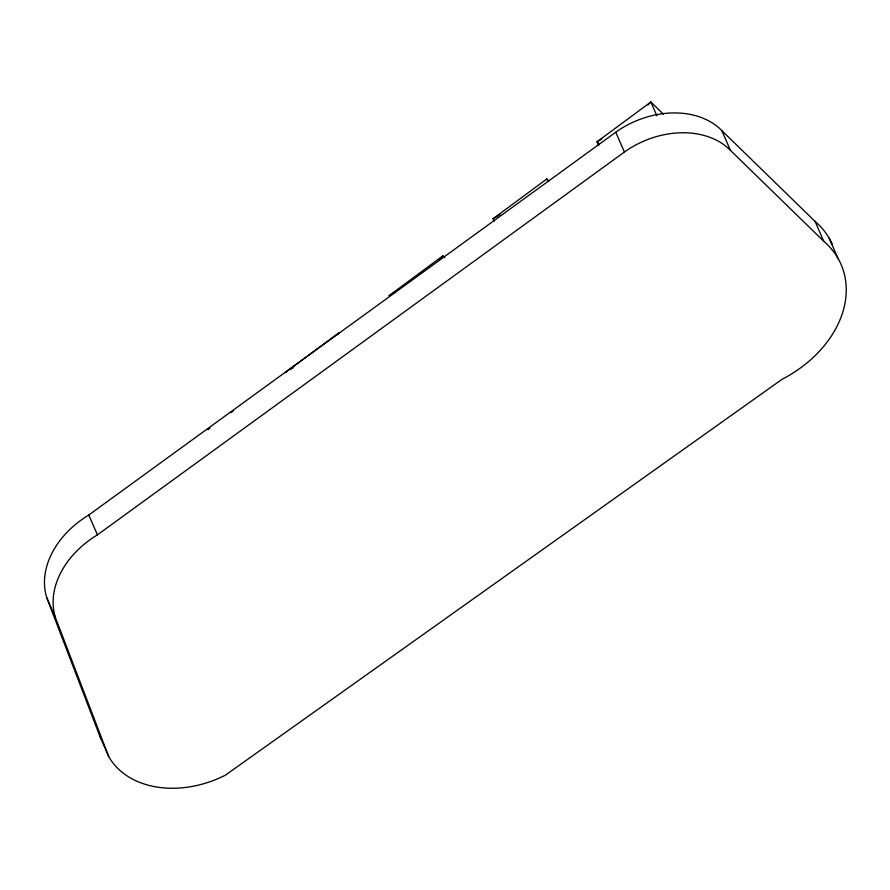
<?xml version="1.0" encoding="UTF-8"?>
<svg xmlns="http://www.w3.org/2000/svg" width="890" height="890" viewBox="0 0 890 890"><rect width="100%" height="100%" fill="white"/><g stroke="black" fill="none" stroke-linecap="round" stroke-linejoin="round"><path stroke-width="1.33" d="M337.01 334.751L338.934 332.76L285.111 372.587L287.459 371.175M438.993 259.858L442.853 255.875L444.789 257.755M647.953 104.975L650.846 101.983L663.428 114.209M207.893 429.725L210.085 428.09M230.955 412.649L233.158 411.024M442.853 255.875L389.03 295.703L396.072 291.442M494.128 221.276L493.027 218.751L546.861 178.923L548.785 180.804M815.062 221.41L823.717 241.235A109.581 82.08 -23.6 0 1 782.099 379.285L225.381 775.168A92.527 69.298 -23.6 0 1 108.747 756.645L100.081 736.82L46.714 597.602A87.298 65.382 -23.6 0 1 88.766 515.032L615.747 132.221A79.221 59.33 -23.6 0 1 721.768 130.53L815.062 221.41A109.581 82.08 -23.6 0 1 832.172 244.06M108.747 756.645L55.369 617.426A87.298 65.382 -23.6 0 1 97.433 534.846L624.413 152.034A79.221 59.33 -23.6 0 1 730.434 150.354L823.717 241.235M601.718 138.974L597.023 141.81L598.681 145.593M493.027 218.751L500.069 214.501M289.806 369.751L293.322 367.626M599.015 143.746L597.023 141.81L650.846 101.983L656.909 115.856M829.113 238.097L837.768 257.922M721.768 130.53L730.434 150.354M615.747 132.221L624.413 152.034M546.861 178.923L547.962 181.449M88.766 515.032L97.433 534.846M46.714 597.602L55.369 617.426M101.415 739.034A92.527 69.298 -23.6 0 1 100.081 736.82"/></g></svg>
